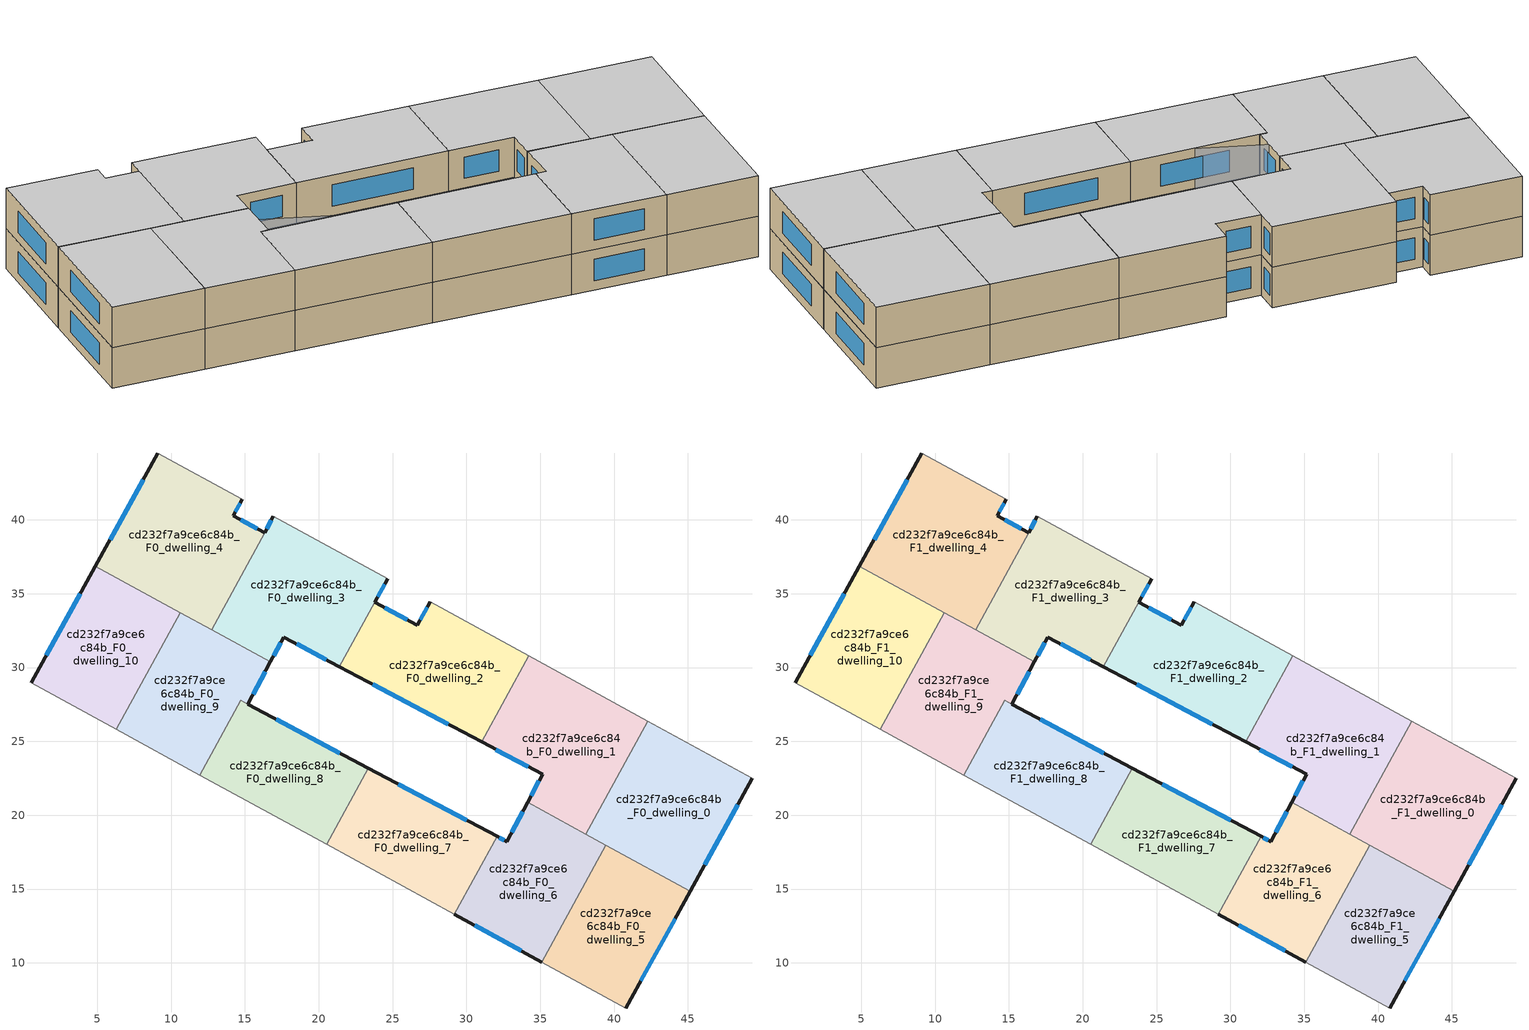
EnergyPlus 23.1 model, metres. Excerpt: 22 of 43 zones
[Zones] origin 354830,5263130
cd232f7a9ce6c84b_F0_dwelling_0
 floor ground (EU_floor_Construction): 49.37,22.51 45.15,14.85 38.09,18.71 42.29,26.38 z0
 wall outside (EU_wall_Construction): 45.15,14.85 49.37,22.51 z0:3
 wall to cd232f7a9ce6c84b_F0_dwelling_1 (EU_wall_Construction): 42.29,26.38 38.09,18.71 z0:3
 wall adiabatic (EU_wall_Construction): 49.37,22.51 42.29,26.38 z0:3
 wall to cd232f7a9ce6c84b_F0_dwelling_5 (EU_wall_Construction): 39.44,17.97 45.15,14.85 z0:3
 wall to cd232f7a9ce6c84b_F0_dwelling_6 (EU_wall_Construction): 38.1,18.71 39.44,17.97 z0:3
 window (EU_Window_Construction): 46.14,16.65 48.38,20.71 z0.7:2.3
cd232f7a9ce6c84b_F0_dwelling_1
 floor ground (EU_floor_Construction): 42.29,26.38 38.09,18.71 34.14,20.87 35.16,22.78 31.04,24.96 34.22,30.79 z0
 wall outside (EU_wall_Construction): 31.04,24.96 35.16,22.78 34.14,20.87 z0:3
 wall to cd232f7a9ce6c84b_F0_dwelling_2 (EU_wall_Construction): 34.22,30.79 31.04,24.96 z0:3
 wall adiabatic (EU_wall_Construction): 42.29,26.38 34.22,30.79 z0:3
 wall to cd232f7a9ce6c84b_F0_dwelling_6 (EU_wall_Construction): 34.14,20.87 38.09,18.71 z0:3
 window (EU_Window_Construction): 34.92,22.33 34.38,21.32 / 32,24.45 34.19,23.29 z0.7:2.3
cd232f7a9ce6c84b_F0_dwelling_10
 floor ground (EU_floor_Construction): 10.62,33.73 6.29,25.81 0.52,28.97 4.87,36.87 z0
 wall outside (EU_wall_Construction): 4.87,36.87 0.52,28.97 z0:3
 wall to cd232f7a9ce6c84b_F0_dwelling_9 (EU_wall_Construction): 6.29,25.81 10.62,33.73 z0:3
 wall adiabatic (EU_wall_Construction): 0.52,28.97 6.29,25.81 z0:3
 wall to cd232f7a9ce6c84b_F0_dwelling_4 (EU_wall_Construction): 10.62,33.73 4.87,36.87 z0:3
 window (EU_Window_Construction): 3.85,35.02 1.54,30.82 z0.7:2.3
cd232f7a9ce6c84b_F0_dwelling_2
 floor ground (EU_floor_Construction): 34.22,30.79 31.04,24.96 21.4,30.07 23.79,34.43 26.66,32.86 27.54,34.45 z0
 wall outside (EU_wall_Construction): 21.4,30.07 31.04,24.96 / 27.54,34.45 26.66,32.86 23.79,34.43 z0:3
 wall to cd232f7a9ce6c84b_F0_dwelling_3 (EU_wall_Construction): 23.79,34.43 21.4,30.07 z0:3
 wall adiabatic (EU_wall_Construction): 34.22,30.79 27.54,34.45 z0:3
 window (EU_Window_Construction): 23.66,28.87 28.77,26.16 / 25.99,33.23 24.46,34.06 / 27.33,34.07 26.87,33.23 z0.7:2.3
cd232f7a9ce6c84b_F0_dwelling_3
 floor ground (EU_floor_Construction): 24.66,36.02 21.4,30.07 17.62,32.07 16.72,30.39 12.73,32.58 16.93,40.25 z0
 wall outside (EU_wall_Construction): 16.72,30.39 17.62,32.07 21.4,30.07 / 23.79,34.43 24.66,36.02 / 16.93,40.25 16.33,39.14 z0:3
 wall adiabatic (EU_wall_Construction): 24.66,36.02 16.93,40.25 z0:3
 wall to cd232f7a9ce6c84b_F0_dwelling_9 (EU_wall_Construction): 12.73,32.58 16.72,30.39 z0:3
 wall to cd232f7a9ce6c84b_F0_dwelling_4 (EU_wall_Construction): 16.33,39.14 12.73,32.58 z0:3
 window (EU_Window_Construction): 16.93,30.79 17.41,31.68 / 23.99,34.8 24.46,35.65 / 18.51,31.6 20.51,30.54 / 16.79,39.99 16.47,39.4 z0.7:2.3
cd232f7a9ce6c84b_F0_dwelling_4
 floor ground (EU_floor_Construction): 14.82,41.4 14.21,40.29 16.32,39.14 12.73,32.58 4.87,36.87 9.09,44.54 z0
 wall outside (EU_wall_Construction): 9.09,44.54 4.87,36.87 / 16.32,39.14 14.21,40.29 14.82,41.4 z0:3
 wall adiabatic (EU_wall_Construction): 14.82,41.4 9.09,44.54 z0:3
 wall to cd232f7a9ce6c84b_F0_dwelling_9 (EU_wall_Construction): 10.62,33.73 12.73,32.58 z0:3
 window (EU_Window_Construction): 8.1,42.74 5.86,38.67 / 14.36,40.55 14.68,41.14 / 15.83,39.41 14.71,40.02 z0.7:2.3
cd232f7a9ce6c84b_F0_dwelling_5
 floor ground (EU_floor_Construction): 45.15,14.85 40.8,6.94 35.11,10.06 39.44,17.97 z0
 wall outside (EU_wall_Construction): 40.8,6.94 45.15,14.85 z0:3
 wall to cd232f7a9ce6c84b_F0_dwelling_6 (EU_wall_Construction): 39.44,17.97 35.11,10.06 z0:3
 wall adiabatic (EU_wall_Construction): 35.11,10.06 40.8,6.94 z0:3
 window (EU_Window_Construction): 41.83,8.8 44.13,12.99 z0.7:2.3
cd232f7a9ce6c84b_F0_dwelling_6
 floor ground (EU_floor_Construction): 39.44,17.97 35.11,10.06 29.19,13.29 32.07,18.56 32.73,18.22 34.14,20.87 z0
 wall outside (EU_wall_Construction): 29.19,13.29 35.11,10.06 / 34.14,20.87 32.73,18.22 32.07,18.56 z0:3
 wall to cd232f7a9ce6c84b_F0_dwelling_7 (EU_wall_Construction): 32.07,18.56 29.19,13.29 z0:3
 window (EU_Window_Construction): 30.58,12.53 33.72,10.82 / 32.57,18.3 32.23,18.48 / 33.81,20.25 33.06,18.84 z0.7:2.3
cd232f7a9ce6c84b_F0_dwelling_7
 floor ground (EU_floor_Construction): 32.07,18.56 29.19,13.29 20.53,18.03 23.35,23.19 z0
 wall outside (EU_wall_Construction): 32.07,18.56 23.35,23.19 z0:3
 wall to cd232f7a9ce6c84b_F0_dwelling_8 (EU_wall_Construction): 23.35,23.19 20.53,18.03 z0:3
 wall adiabatic (EU_wall_Construction): 20.53,18.03 29.19,13.29 z0:3
 window (EU_Window_Construction): 30.02,19.65 25.4,22.1 z0.7:2.3
cd232f7a9ce6c84b_F0_dwelling_8
 floor ground (EU_floor_Construction): 23.35,23.19 20.53,18.03 11.94,22.72 14.71,27.77 z0
 wall outside (EU_wall_Construction): 23.35,23.19 15.19,27.51 z0:3
 wall to cd232f7a9ce6c84b_F0_dwelling_9 (EU_wall_Construction): 15.19,27.51 14.71,27.77 11.94,22.72 z0:3
 wall adiabatic (EU_wall_Construction): 11.94,22.72 20.53,18.03 z0:3
 window (EU_Window_Construction): 21.44,24.2 17.11,26.5 z0.7:2.3
cd232f7a9ce6c84b_F0_dwelling_9
 floor ground (EU_floor_Construction): 16.72,30.39 15.19,27.51 14.71,27.77 11.94,22.72 6.29,25.81 10.62,33.73 z0
 wall outside (EU_wall_Construction): 15.19,27.51 16.72,30.39 z0:3
 wall adiabatic (EU_wall_Construction): 6.29,25.81 11.94,22.72 z0:3
 window (EU_Window_Construction): 15.55,28.19 16.37,29.72 z0.7:2.3
cd232f7a9ce6c84b_F1_dwelling_0
 floor to cd232f7a9ce6c84b_F0_dwelling_0 (EU_floor_Construction): 49.37,22.51 45.15,14.85 38.09,18.71 42.29,26.38 z3
 wall outside (EU_wall_Construction): 45.15,14.85 49.37,22.51 z3:6
 wall to cd232f7a9ce6c84b_F1_dwelling_1 (EU_wall_Construction): 42.29,26.38 38.09,18.71 z3:6
 wall adiabatic (EU_wall_Construction): 49.37,22.51 42.29,26.38 z3:6
 wall to cd232f7a9ce6c84b_F1_dwelling_5 (EU_wall_Construction): 39.44,17.97 45.15,14.85 z3:6
 wall to cd232f7a9ce6c84b_F1_dwelling_6 (EU_wall_Construction): 38.1,18.71 39.44,17.97 z3:6
 window (EU_Window_Construction): 46.14,16.65 48.38,20.71 z3.7:5.3
 ceiling to cd232f7a9ce6c84b_F2_dwelling_0 (EU_floor_Construction): 45.15,14.85 49.37,22.51 42.29,26.38 38.09,18.71 z6
cd232f7a9ce6c84b_F1_dwelling_1
 floor to cd232f7a9ce6c84b_F0_dwelling_1 (EU_floor_Construction): 42.29,26.38 38.09,18.71 34.14,20.87 35.16,22.78 31.04,24.96 34.22,30.79 z3
 wall outside (EU_wall_Construction): 31.04,24.96 35.16,22.78 34.14,20.87 z3:6
 wall to cd232f7a9ce6c84b_F1_dwelling_2 (EU_wall_Construction): 34.22,30.79 31.04,24.96 z3:6
 wall adiabatic (EU_wall_Construction): 42.29,26.38 34.22,30.79 z3:6
 wall to cd232f7a9ce6c84b_F1_dwelling_6 (EU_wall_Construction): 34.14,20.87 38.09,18.71 z3:6
 window (EU_Window_Construction): 34.92,22.33 34.38,21.32 / 32,24.45 34.19,23.29 z3.7:5.3
 ceiling to cd232f7a9ce6c84b_F2_dwelling_1 (EU_floor_Construction): 38.09,18.71 42.29,26.38 34.22,30.79 31.04,24.96 35.16,22.78 34.14,20.87 z6
cd232f7a9ce6c84b_F1_dwelling_10
 floor to cd232f7a9ce6c84b_F0_dwelling_10 (EU_floor_Construction): 10.62,33.73 6.29,25.81 0.52,28.97 4.87,36.87 z3
 wall outside (EU_wall_Construction): 4.87,36.87 0.52,28.97 z3:6
 wall to cd232f7a9ce6c84b_F1_dwelling_9 (EU_wall_Construction): 6.29,25.81 10.62,33.73 z3:6
 wall adiabatic (EU_wall_Construction): 0.52,28.97 6.29,25.81 z3:6
 wall to cd232f7a9ce6c84b_F1_dwelling_4 (EU_wall_Construction): 10.62,33.73 4.87,36.87 z3:6
 window (EU_Window_Construction): 3.85,35.02 1.54,30.82 z3.7:5.3
 ceiling to cd232f7a9ce6c84b_F2_dwelling_10 (EU_floor_Construction): 6.29,25.81 10.62,33.73 4.87,36.87 0.52,28.97 z6
cd232f7a9ce6c84b_F1_dwelling_2
 floor to cd232f7a9ce6c84b_F0_dwelling_2 (EU_floor_Construction): 34.22,30.79 31.04,24.96 21.4,30.07 23.79,34.43 26.66,32.86 27.54,34.45 z3
 wall outside (EU_wall_Construction): 21.4,30.07 31.04,24.96 / 27.54,34.45 26.66,32.86 23.79,34.43 z3:6
 wall to cd232f7a9ce6c84b_F1_dwelling_3 (EU_wall_Construction): 23.79,34.43 21.4,30.07 z3:6
 wall adiabatic (EU_wall_Construction): 34.22,30.79 27.54,34.45 z3:6
 window (EU_Window_Construction): 23.66,28.87 28.77,26.16 / 25.99,33.23 24.46,34.06 / 27.33,34.07 26.87,33.23 z3.7:5.3
 ceiling to cd232f7a9ce6c84b_F2_dwelling_2 (EU_floor_Construction): 31.04,24.96 34.22,30.79 27.54,34.45 26.66,32.86 23.79,34.43 21.4,30.07 z6
cd232f7a9ce6c84b_F1_dwelling_3
 floor to cd232f7a9ce6c84b_F0_dwelling_3 (EU_floor_Construction): 24.66,36.02 23.79,34.43 21.4,30.07 17.62,32.07 16.72,30.39 12.73,32.58 16.93,40.25 z3
 wall outside (EU_wall_Construction): 16.72,30.39 17.62,32.07 21.4,30.07 / 23.79,34.43 24.66,36.02 / 16.93,40.25 16.33,39.14 z3:6
 wall adiabatic (EU_wall_Construction): 24.66,36.02 16.93,40.25 z3:6
 wall to cd232f7a9ce6c84b_F1_dwelling_9 (EU_wall_Construction): 12.73,32.58 16.72,30.39 z3:6
 wall to cd232f7a9ce6c84b_F1_dwelling_4 (EU_wall_Construction): 16.33,39.14 12.73,32.58 z3:6
 window (EU_Window_Construction): 16.93,30.79 17.41,31.68 / 23.99,34.8 24.46,35.65 / 18.51,31.6 20.51,30.54 / 16.79,39.99 16.47,39.4 z3.7:5.3
 ceiling to cd232f7a9ce6c84b_F2_dwelling_3 (EU_floor_Construction): 21.4,30.07 23.79,34.43 24.66,36.02 16.93,40.25 12.73,32.58 16.72,30.39 17.62,32.07 z6
cd232f7a9ce6c84b_F1_dwelling_4
 floor to cd232f7a9ce6c84b_F0_dwelling_4 (EU_floor_Construction): 14.82,41.4 14.21,40.29 16.32,39.14 12.73,32.58 4.87,36.87 9.09,44.54 z3
 wall outside (EU_wall_Construction): 9.09,44.54 4.87,36.87 / 16.32,39.14 14.21,40.29 14.82,41.4 z3:6
 wall adiabatic (EU_wall_Construction): 14.82,41.4 9.09,44.54 z3:6
 wall to cd232f7a9ce6c84b_F1_dwelling_9 (EU_wall_Construction): 10.62,33.73 12.73,32.58 z3:6
 window (EU_Window_Construction): 8.1,42.74 5.86,38.67 / 14.36,40.55 14.68,41.14 / 15.83,39.41 14.71,40.02 z3.7:5.3
 ceiling to cd232f7a9ce6c84b_F2_dwelling_4 (EU_floor_Construction): 12.73,32.58 16.32,39.14 14.21,40.29 14.82,41.4 9.09,44.54 4.87,36.87 z6
cd232f7a9ce6c84b_F1_dwelling_5
 floor to cd232f7a9ce6c84b_F0_dwelling_5 (EU_floor_Construction): 45.15,14.85 40.8,6.94 35.11,10.06 39.44,17.97 z3
 wall outside (EU_wall_Construction): 40.8,6.94 45.15,14.85 z3:6
 wall to cd232f7a9ce6c84b_F1_dwelling_6 (EU_wall_Construction): 39.44,17.97 35.11,10.06 z3:6
 wall adiabatic (EU_wall_Construction): 35.11,10.06 40.8,6.94 z3:6
 window (EU_Window_Construction): 41.83,8.8 44.13,12.99 z3.7:5.3
 ceiling to cd232f7a9ce6c84b_F2_dwelling_5 (EU_floor_Construction): 40.8,6.94 45.15,14.85 39.44,17.97 35.11,10.06 z6
cd232f7a9ce6c84b_F1_dwelling_6
 floor to cd232f7a9ce6c84b_F0_dwelling_6 (EU_floor_Construction): 39.44,17.97 35.11,10.06 29.19,13.29 32.07,18.56 32.73,18.22 34.14,20.87 z3
 wall outside (EU_wall_Construction): 29.19,13.29 35.11,10.06 / 34.14,20.87 32.73,18.22 32.07,18.56 z3:6
 wall to cd232f7a9ce6c84b_F1_dwelling_7 (EU_wall_Construction): 32.07,18.56 29.19,13.29 z3:6
 window (EU_Window_Construction): 30.58,12.53 33.72,10.82 / 32.57,18.3 32.23,18.48 / 33.81,20.25 33.06,18.84 z3.7:5.3
 ceiling to cd232f7a9ce6c84b_F2_dwelling_6 (EU_floor_Construction): 35.11,10.06 39.44,17.97 34.14,20.87 32.73,18.22 32.07,18.56 29.19,13.29 z6
cd232f7a9ce6c84b_F1_dwelling_7
 floor to cd232f7a9ce6c84b_F0_dwelling_7 (EU_floor_Construction): 32.07,18.56 29.19,13.29 20.53,18.03 23.35,23.19 z3
 wall outside (EU_wall_Construction): 32.07,18.56 23.35,23.19 z3:6
 wall to cd232f7a9ce6c84b_F1_dwelling_8 (EU_wall_Construction): 23.35,23.19 20.53,18.03 z3:6
 wall adiabatic (EU_wall_Construction): 20.53,18.03 29.19,13.29 z3:6
 window (EU_Window_Construction): 30.02,19.65 25.4,22.1 z3.7:5.3
 ceiling to cd232f7a9ce6c84b_F2_dwelling_7 (EU_floor_Construction): 29.19,13.29 32.07,18.56 23.35,23.19 20.53,18.03 z6
cd232f7a9ce6c84b_F1_dwelling_8
 floor to cd232f7a9ce6c84b_F0_dwelling_8 (EU_floor_Construction): 23.35,23.19 20.53,18.03 11.94,22.72 14.71,27.77 z3
 wall outside (EU_wall_Construction): 23.35,23.19 15.19,27.51 z3:6
 wall to cd232f7a9ce6c84b_F1_dwelling_9 (EU_wall_Construction): 15.19,27.51 14.71,27.77 11.94,22.72 z3:6
 wall adiabatic (EU_wall_Construction): 11.94,22.72 20.53,18.03 z3:6
 window (EU_Window_Construction): 21.44,24.2 17.11,26.5 z3.7:5.3
 ceiling to cd232f7a9ce6c84b_F2_dwelling_8 (EU_floor_Construction): 20.53,18.03 23.35,23.19 14.71,27.77 11.94,22.72 z6
cd232f7a9ce6c84b_F1_dwelling_9
 floor to cd232f7a9ce6c84b_F0_dwelling_9 (EU_floor_Construction): 16.72,30.39 15.19,27.51 14.71,27.77 11.94,22.72 6.29,25.81 10.62,33.73 z3
 wall outside (EU_wall_Construction): 15.19,27.51 16.72,30.39 z3:6
 wall adiabatic (EU_wall_Construction): 6.29,25.81 11.94,22.72 z3:6
 window (EU_Window_Construction): 15.55,28.19 16.37,29.72 z3.7:5.3
 ceiling to cd232f7a9ce6c84b_F2_dwelling_9 (EU_floor_Construction): 11.94,22.72 14.71,27.77 15.19,27.51 16.72,30.39 10.62,33.73 6.29,25.81 z6
shading: 8.22,36.61 33.99,10.67 z0:6
[Building]
EU S2 Campaign: North Axis=0; Terrain=City; Solar Distribution=FullExterior
[Site:Location]
Budapest.Ferenc.Liszt.Intl.AP: Latitude=47.437; Longitude=19.256; Time Zone=1; Elevation=185
[SizingPeriod:WeatherFileDays]
AnnualSizingPeriod: Begin Month=1; Begin Day of Month=1; End Month=12; End Day of Month=31; Day of Week for Start Day=Monday; Use Weather File Daylight Saving Period=No; Use Weather File Rain and Snow Indicators=No
[MATERIAL]
EU_InternalMass_Material: Roughness=MediumRough; Thickness=0.1; Conductivity=1; Density=1800; Specific Heat=900; Thermal Absorptance=0.9; Solar Absorptance=0.7; Visible Absorptance=0.7
[MATERIAL:NOMASS] Roughness=MediumRough; Thermal Absorptance=0.9; Solar Absorptance=0.7; Visible Absorptance=0.7
Name | Thermal Resistance
EU_wall_NoMass | 0.832559
EU_floor_NoMass | 0.872794
[WINDOWMATERIAL:SIMPLEGLAZINGSYSTEM]
EU_Window_SimpleGlazing: UFactor=2.79869; Solar Heat Gain Coefficient=0.75; Visible Transmittance=0.75
[CONSTRUCTION]
EU_wall_Construction: EU_wall_NoMass
EU_floor_Construction: EU_floor_NoMass
EU_Window_Construction: EU_Window_SimpleGlazing
EU_InternalMass_Construction: EU_InternalMass_Material
[ZONE] Type=1; Multiplier=1; Ceiling Height=autocalculate; Floor Area=autocalculate; Part of Total Floor Area=Yes
Name | Volume
cd232f7a9ce6c84b_F0_dwelling_0; cd232f7a9ce6c84b_F1_dwelling_0 | 211.274
cd232f7a9ce6c84b_F0_dwelling_1; cd232f7a9ce6c84b_F1_dwelling_1 | 211.28
cd232f7a9ce6c84b_F0_dwelling_10; cd232f7a9ce6c84b_F1_dwelling_10 | 177.826
cd232f7a9ce6c84b_F0_dwelling_2; cd232f7a9ce6c84b_F1_dwelling_2 | 201.776
cd232f7a9ce6c84b_F0_dwelling_3 | 206.382
cd232f7a9ce6c84b_F1_dwelling_3 | 206.4
cd232f7a9ce6c84b_F0_dwelling_4; cd232f7a9ce6c84b_F1_dwelling_4 | 225.653
cd232f7a9ce6c84b_F0_dwelling_5; cd232f7a9ce6c84b_F1_dwelling_5 | 176.066
cd232f7a9ce6c84b_F0_dwelling_6; cd232f7a9ce6c84b_F1_dwelling_6 | 176.061
cd232f7a9ce6c84b_F0_dwelling_7; cd232f7a9ce6c84b_F1_dwelling_7 | 176.079
cd232f7a9ce6c84b_F0_dwelling_8; cd232f7a9ce6c84b_F1_dwelling_8 | 170.845
cd232f7a9ce6c84b_F0_dwelling_9; cd232f7a9ce6c84b_F1_dwelling_9 | 179.535
[INTERNALMASS] Construction=EU_InternalMass_Construction
Name | Zone or ZoneList | Surface Area
cd232f7a9ce6c84b_F0_dwelling_0_EU_InternalMass | cd232f7a9ce6c84b_F0_dwelling_0 | 70.4246
cd232f7a9ce6c84b_F0_dwelling_1_EU_InternalMass | cd232f7a9ce6c84b_F0_dwelling_1 | 70.4264
cd232f7a9ce6c84b_F0_dwelling_2_EU_InternalMass | cd232f7a9ce6c84b_F0_dwelling_2 | 67.259
cd232f7a9ce6c84b_F0_dwelling_3_EU_InternalMass | cd232f7a9ce6c84b_F0_dwelling_3 | 68.8079
cd232f7a9ce6c84b_F0_dwelling_4_EU_InternalMass | cd232f7a9ce6c84b_F0_dwelling_4 | 75.2176
cd232f7a9ce6c84b_F0_dwelling_5_EU_InternalMass | cd232f7a9ce6c84b_F0_dwelling_5 | 58.6886
cd232f7a9ce6c84b_F0_dwelling_6_EU_InternalMass | cd232f7a9ce6c84b_F0_dwelling_6 | 58.687
cd232f7a9ce6c84b_F0_dwelling_7_EU_InternalMass | cd232f7a9ce6c84b_F0_dwelling_7 | 58.6933
cd232f7a9ce6c84b_F0_dwelling_8_EU_InternalMass | cd232f7a9ce6c84b_F0_dwelling_8 | 56.945
cd232f7a9ce6c84b_F0_dwelling_9_EU_InternalMass | cd232f7a9ce6c84b_F0_dwelling_9 | 59.8446
cd232f7a9ce6c84b_F0_dwelling_10_EU_InternalMass | cd232f7a9ce6c84b_F0_dwelling_10 | 59.2753
cd232f7a9ce6c84b_F1_dwelling_0_EU_InternalMass | cd232f7a9ce6c84b_F1_dwelling_0 | 70.4246
cd232f7a9ce6c84b_F1_dwelling_1_EU_InternalMass | cd232f7a9ce6c84b_F1_dwelling_1 | 70.4264
cd232f7a9ce6c84b_F1_dwelling_2_EU_InternalMass | cd232f7a9ce6c84b_F1_dwelling_2 | 67.259
cd232f7a9ce6c84b_F1_dwelling_3_EU_InternalMass | cd232f7a9ce6c84b_F1_dwelling_3 | 68.8079
cd232f7a9ce6c84b_F1_dwelling_4_EU_InternalMass | cd232f7a9ce6c84b_F1_dwelling_4 | 75.2176
cd232f7a9ce6c84b_F1_dwelling_5_EU_InternalMass | cd232f7a9ce6c84b_F1_dwelling_5 | 58.6886
cd232f7a9ce6c84b_F1_dwelling_6_EU_InternalMass | cd232f7a9ce6c84b_F1_dwelling_6 | 58.687
cd232f7a9ce6c84b_F1_dwelling_7_EU_InternalMass | cd232f7a9ce6c84b_F1_dwelling_7 | 58.6933
cd232f7a9ce6c84b_F1_dwelling_8_EU_InternalMass | cd232f7a9ce6c84b_F1_dwelling_8 | 56.945
cd232f7a9ce6c84b_F1_dwelling_9_EU_InternalMass | cd232f7a9ce6c84b_F1_dwelling_9 | 59.8446
cd232f7a9ce6c84b_F1_dwelling_10_EU_InternalMass | cd232f7a9ce6c84b_F1_dwelling_10 | 59.2753
[OTHEREQUIPMENT] Fuel Type=Electricity; Design Level Calculation Method=Watts/Area; Power per Zone Floor Area=1; Fraction Latent=0; Fraction Radiant=0; Fraction Lost=0; Carbon Dioxide Generation Rate=0; EndUse Subcategory=EU_Step8_InternalGains
Name | Zone or ZoneList or Space or SpaceList | Schedule
EU_Step8_InternalGain_cd232f7a9ce6c84b_F0_dwelling_0_f000 | cd232f7a9ce6c84b_F0_dwelling_0 | EU_Step8_GainSchedule_cd232f7a9ce6c84b_F0_dwelling_0_f000
EU_Step8_InternalGain_cd232f7a9ce6c84b_F0_dwelling_1_f000 | cd232f7a9ce6c84b_F0_dwelling_1 | EU_Step8_GainSchedule_cd232f7a9ce6c84b_F0_dwelling_1_f000
EU_Step8_InternalGain_cd232f7a9ce6c84b_F0_dwelling_2_f000 | cd232f7a9ce6c84b_F0_dwelling_2 | EU_Step8_GainSchedule_cd232f7a9ce6c84b_F0_dwelling_2_f000
EU_Step8_InternalGain_cd232f7a9ce6c84b_F0_dwelling_3_f000 | cd232f7a9ce6c84b_F0_dwelling_3 | EU_Step8_GainSchedule_cd232f7a9ce6c84b_F0_dwelling_3_f000
EU_Step8_InternalGain_cd232f7a9ce6c84b_F0_dwelling_4_f000 | cd232f7a9ce6c84b_F0_dwelling_4 | EU_Step8_GainSchedule_cd232f7a9ce6c84b_F0_dwelling_4_f000
EU_Step8_InternalGain_cd232f7a9ce6c84b_F0_dwelling_5_f000 | cd232f7a9ce6c84b_F0_dwelling_5 | EU_Step8_GainSchedule_cd232f7a9ce6c84b_F0_dwelling_5_f000
EU_Step8_InternalGain_cd232f7a9ce6c84b_F0_dwelling_6_f000 | cd232f7a9ce6c84b_F0_dwelling_6 | EU_Step8_GainSchedule_cd232f7a9ce6c84b_F0_dwelling_6_f000
EU_Step8_InternalGain_cd232f7a9ce6c84b_F0_dwelling_7_f000 | cd232f7a9ce6c84b_F0_dwelling_7 | EU_Step8_GainSchedule_cd232f7a9ce6c84b_F0_dwelling_7_f000
EU_Step8_InternalGain_cd232f7a9ce6c84b_F0_dwelling_8_f000 | cd232f7a9ce6c84b_F0_dwelling_8 | EU_Step8_GainSchedule_cd232f7a9ce6c84b_F0_dwelling_8_f000
EU_Step8_InternalGain_cd232f7a9ce6c84b_F0_dwelling_9_f000 | cd232f7a9ce6c84b_F0_dwelling_9 | EU_Step8_GainSchedule_cd232f7a9ce6c84b_F0_dwelling_9_f000
EU_Step8_InternalGain_cd232f7a9ce6c84b_F0_dwelling_10_f000 | cd232f7a9ce6c84b_F0_dwelling_10 | EU_Step8_GainSchedule_cd232f7a9ce6c84b_F0_dwelling_10_f000
EU_Step8_InternalGain_cd232f7a9ce6c84b_F1_dwelling_0_f000 | cd232f7a9ce6c84b_F1_dwelling_0 | EU_Step8_GainSchedule_cd232f7a9ce6c84b_F1_dwelling_0_f000
EU_Step8_InternalGain_cd232f7a9ce6c84b_F1_dwelling_1_f000 | cd232f7a9ce6c84b_F1_dwelling_1 | EU_Step8_GainSchedule_cd232f7a9ce6c84b_F1_dwelling_1_f000
EU_Step8_InternalGain_cd232f7a9ce6c84b_F1_dwelling_2_f000 | cd232f7a9ce6c84b_F1_dwelling_2 | EU_Step8_GainSchedule_cd232f7a9ce6c84b_F1_dwelling_2_f000
EU_Step8_InternalGain_cd232f7a9ce6c84b_F1_dwelling_3_f000 | cd232f7a9ce6c84b_F1_dwelling_3 | EU_Step8_GainSchedule_cd232f7a9ce6c84b_F1_dwelling_3_f000
EU_Step8_InternalGain_cd232f7a9ce6c84b_F1_dwelling_4_f000 | cd232f7a9ce6c84b_F1_dwelling_4 | EU_Step8_GainSchedule_cd232f7a9ce6c84b_F1_dwelling_4_f000
EU_Step8_InternalGain_cd232f7a9ce6c84b_F1_dwelling_5_f000 | cd232f7a9ce6c84b_F1_dwelling_5 | EU_Step8_GainSchedule_cd232f7a9ce6c84b_F1_dwelling_5_f000
EU_Step8_InternalGain_cd232f7a9ce6c84b_F1_dwelling_6_f000 | cd232f7a9ce6c84b_F1_dwelling_6 | EU_Step8_GainSchedule_cd232f7a9ce6c84b_F1_dwelling_6_f000
EU_Step8_InternalGain_cd232f7a9ce6c84b_F1_dwelling_7_f000 | cd232f7a9ce6c84b_F1_dwelling_7 | EU_Step8_GainSchedule_cd232f7a9ce6c84b_F1_dwelling_7_f000
EU_Step8_InternalGain_cd232f7a9ce6c84b_F1_dwelling_8_f000 | cd232f7a9ce6c84b_F1_dwelling_8 | EU_Step8_GainSchedule_cd232f7a9ce6c84b_F1_dwelling_8_f000
EU_Step8_InternalGain_cd232f7a9ce6c84b_F1_dwelling_9_f000 | cd232f7a9ce6c84b_F1_dwelling_9 | EU_Step8_GainSchedule_cd232f7a9ce6c84b_F1_dwelling_9_f000
EU_Step8_InternalGain_cd232f7a9ce6c84b_F1_dwelling_10_f000 | cd232f7a9ce6c84b_F1_dwelling_10 | EU_Step8_GainSchedule_cd232f7a9ce6c84b_F1_dwelling_10_f000
[ZONEVENTILATION:DESIGNFLOWRATE] Schedule=EU_AlwaysOn; Design Flow Rate Calculation Method=AirChanges/Hour; Air Changes per Hour=0.475469; Ventilation Type=Natural; Fan Pressure Rise=0; Fan Total Efficiency=1; Constant Term Coefficient=1; Temperature Term Coefficient=0; Velocity Term Coefficient=0; Velocity Squared Term Coefficient=0; Minimum Indoor Temperature=-100; Maximum Indoor Temperature=100; Delta Temperature=-100; Minimum Outdoor Temperature=-100; Maximum Outdoor Temperature=100; Maximum Wind Speed=40
Name | Zone or ZoneList or Space or SpaceList
EU_ConstantAir_cd232f7a9ce6c84b_F0_dwelling_0 | cd232f7a9ce6c84b_F0_dwelling_0
EU_ConstantAir_cd232f7a9ce6c84b_F0_dwelling_1 | cd232f7a9ce6c84b_F0_dwelling_1
EU_ConstantAir_cd232f7a9ce6c84b_F0_dwelling_2 | cd232f7a9ce6c84b_F0_dwelling_2
EU_ConstantAir_cd232f7a9ce6c84b_F0_dwelling_3 | cd232f7a9ce6c84b_F0_dwelling_3
EU_ConstantAir_cd232f7a9ce6c84b_F0_dwelling_4 | cd232f7a9ce6c84b_F0_dwelling_4
EU_ConstantAir_cd232f7a9ce6c84b_F0_dwelling_5 | cd232f7a9ce6c84b_F0_dwelling_5
EU_ConstantAir_cd232f7a9ce6c84b_F0_dwelling_6 | cd232f7a9ce6c84b_F0_dwelling_6
EU_ConstantAir_cd232f7a9ce6c84b_F0_dwelling_7 | cd232f7a9ce6c84b_F0_dwelling_7
EU_ConstantAir_cd232f7a9ce6c84b_F0_dwelling_8 | cd232f7a9ce6c84b_F0_dwelling_8
EU_ConstantAir_cd232f7a9ce6c84b_F0_dwelling_9 | cd232f7a9ce6c84b_F0_dwelling_9
EU_ConstantAir_cd232f7a9ce6c84b_F0_dwelling_10 | cd232f7a9ce6c84b_F0_dwelling_10
EU_ConstantAir_cd232f7a9ce6c84b_F1_dwelling_0 | cd232f7a9ce6c84b_F1_dwelling_0
EU_ConstantAir_cd232f7a9ce6c84b_F1_dwelling_1 | cd232f7a9ce6c84b_F1_dwelling_1
EU_ConstantAir_cd232f7a9ce6c84b_F1_dwelling_2 | cd232f7a9ce6c84b_F1_dwelling_2
EU_ConstantAir_cd232f7a9ce6c84b_F1_dwelling_3 | cd232f7a9ce6c84b_F1_dwelling_3
EU_ConstantAir_cd232f7a9ce6c84b_F1_dwelling_4 | cd232f7a9ce6c84b_F1_dwelling_4
EU_ConstantAir_cd232f7a9ce6c84b_F1_dwelling_5 | cd232f7a9ce6c84b_F1_dwelling_5
EU_ConstantAir_cd232f7a9ce6c84b_F1_dwelling_6 | cd232f7a9ce6c84b_F1_dwelling_6
EU_ConstantAir_cd232f7a9ce6c84b_F1_dwelling_7 | cd232f7a9ce6c84b_F1_dwelling_7
EU_ConstantAir_cd232f7a9ce6c84b_F1_dwelling_8 | cd232f7a9ce6c84b_F1_dwelling_8
EU_ConstantAir_cd232f7a9ce6c84b_F1_dwelling_9 | cd232f7a9ce6c84b_F1_dwelling_9
EU_ConstantAir_cd232f7a9ce6c84b_F1_dwelling_10 | cd232f7a9ce6c84b_F1_dwelling_10
[HVACTEMPLATE:THERMOSTAT] Constant Heating Setpoint=20; Constant Cooling Setpoint=50
EU_HeatOnly_cd232f7a9ce6c84b_F0_dwelling_0; EU_HeatOnly_cd232f7a9ce6c84b_F0_dwelling_1; EU_HeatOnly_cd232f7a9ce6c84b_F0_dwelling_2; EU_HeatOnly_cd232f7a9ce6c84b_F0_dwelling_3; EU_HeatOnly_cd232f7a9ce6c84b_F0_dwelling_4; EU_HeatOnly_cd232f7a9ce6c84b_F0_dwelling_5; EU_HeatOnly_cd232f7a9ce6c84b_F0_dwelling_6; EU_HeatOnly_cd232f7a9ce6c84b_F0_dwelling_7; EU_HeatOnly_cd232f7a9ce6c84b_F0_dwelling_8; EU_HeatOnly_cd232f7a9ce6c84b_F0_dwelling_9; EU_HeatOnly_cd232f7a9ce6c84b_F0_dwelling_10; EU_HeatOnly_cd232f7a9ce6c84b_F1_dwelling_0; EU_HeatOnly_cd232f7a9ce6c84b_F1_dwelling_1; EU_HeatOnly_cd232f7a9ce6c84b_F1_dwelling_2; EU_HeatOnly_cd232f7a9ce6c84b_F1_dwelling_3; EU_HeatOnly_cd232f7a9ce6c84b_F1_dwelling_4; EU_HeatOnly_cd232f7a9ce6c84b_F1_dwelling_5; EU_HeatOnly_cd232f7a9ce6c84b_F1_dwelling_6; EU_HeatOnly_cd232f7a9ce6c84b_F1_dwelling_7; EU_HeatOnly_cd232f7a9ce6c84b_F1_dwelling_8; EU_HeatOnly_cd232f7a9ce6c84b_F1_dwelling_9; EU_HeatOnly_cd232f7a9ce6c84b_F1_dwelling_10; EU_HeatOnly_cd232f7a9ce6c84b_F2_dwelling_0; EU_HeatOnly_cd232f7a9ce6c84b_F2_dwelling_1; EU_HeatOnly_cd232f7a9ce6c84b_F2_dwelling_2; EU_HeatOnly_cd232f7a9ce6c84b_F2_dwelling_3; EU_HeatOnly_cd232f7a9ce6c84b_F2_dwelling_4; EU_HeatOnly_cd232f7a9ce6c84b_F2_dwelling_5; EU_HeatOnly_cd232f7a9ce6c84b_F2_dwelling_6; EU_HeatOnly_cd232f7a9ce6c84b_F2_dwelling_7; EU_HeatOnly_cd232f7a9ce6c84b_F2_dwelling_8; EU_HeatOnly_cd232f7a9ce6c84b_F2_dwelling_9; EU_HeatOnly_cd232f7a9ce6c84b_F2_dwelling_10; EU_HeatOnly_cd232f7a9ce6c84b_F3_dwelling_0; EU_HeatOnly_cd232f7a9ce6c84b_F3_dwelling_1; EU_HeatOnly_cd232f7a9ce6c84b_F3_dwelling_2; EU_HeatOnly_cd232f7a9ce6c84b_F3_dwelling_3; EU_HeatOnly_cd232f7a9ce6c84b_F3_dwelling_4; EU_HeatOnly_cd232f7a9ce6c84b_F3_dwelling_5; EU_HeatOnly_cd232f7a9ce6c84b_F3_dwelling_6; EU_HeatOnly_cd232f7a9ce6c84b_F3_dwelling_7; EU_HeatOnly_cd232f7a9ce6c84b_F3_dwelling_8; EU_HeatOnly_cd232f7a9ce6c84b_F3_dwelling_9
[HVACTEMPLATE:ZONE:IDEALLOADSAIRSYSTEM] System Availability Schedule=EU_AlwaysOn; Maximum Heating Supply Air Temperature=50; Minimum Cooling Supply Air Temperature=13; Maximum Heating Supply Air Humidity Ratio=0.0156; Minimum Cooling Supply Air Humidity Ratio=0.0077; Heating Limit=NoLimit; Cooling Limit=NoLimit; Heating Availability Schedule=EU_AlwaysOn; Cooling Availability Schedule=EU_CoolingOff; Dehumidification Control Type=ConstantSensibleHeatRatio; Cooling Sensible Heat Ratio=0.7; Dehumidification Setpoint=60; Humidification Control Type=None; Humidification Setpoint=30; Outdoor Air Method=None; Outdoor Air Flow Rate per Person=0.00944; Outdoor Air Flow Rate per Zone Floor Area=0; Outdoor Air Flow Rate per Zone=0; Demand Controlled Ventilation Type=None; Outdoor Air Economizer Type=NoEconomizer; Heat Recovery Type=None; Sensible Heat Recovery Effectiveness=0.7; Latent Heat Recovery Effectiveness=0.65
Name | Template Thermostat
cd232f7a9ce6c84b_F0_dwelling_0 | EU_HeatOnly_cd232f7a9ce6c84b_F0_dwelling_0
cd232f7a9ce6c84b_F0_dwelling_1 | EU_HeatOnly_cd232f7a9ce6c84b_F0_dwelling_1
cd232f7a9ce6c84b_F0_dwelling_2 | EU_HeatOnly_cd232f7a9ce6c84b_F0_dwelling_2
cd232f7a9ce6c84b_F0_dwelling_3 | EU_HeatOnly_cd232f7a9ce6c84b_F0_dwelling_3
cd232f7a9ce6c84b_F0_dwelling_4 | EU_HeatOnly_cd232f7a9ce6c84b_F0_dwelling_4
cd232f7a9ce6c84b_F0_dwelling_5 | EU_HeatOnly_cd232f7a9ce6c84b_F0_dwelling_5
cd232f7a9ce6c84b_F0_dwelling_6 | EU_HeatOnly_cd232f7a9ce6c84b_F0_dwelling_6
cd232f7a9ce6c84b_F0_dwelling_7 | EU_HeatOnly_cd232f7a9ce6c84b_F0_dwelling_7
cd232f7a9ce6c84b_F0_dwelling_8 | EU_HeatOnly_cd232f7a9ce6c84b_F0_dwelling_8
cd232f7a9ce6c84b_F0_dwelling_9 | EU_HeatOnly_cd232f7a9ce6c84b_F0_dwelling_9
cd232f7a9ce6c84b_F0_dwelling_10 | EU_HeatOnly_cd232f7a9ce6c84b_F0_dwelling_10
cd232f7a9ce6c84b_F1_dwelling_0 | EU_HeatOnly_cd232f7a9ce6c84b_F1_dwelling_0
cd232f7a9ce6c84b_F1_dwelling_1 | EU_HeatOnly_cd232f7a9ce6c84b_F1_dwelling_1
cd232f7a9ce6c84b_F1_dwelling_2 | EU_HeatOnly_cd232f7a9ce6c84b_F1_dwelling_2
cd232f7a9ce6c84b_F1_dwelling_3 | EU_HeatOnly_cd232f7a9ce6c84b_F1_dwelling_3
cd232f7a9ce6c84b_F1_dwelling_4 | EU_HeatOnly_cd232f7a9ce6c84b_F1_dwelling_4
cd232f7a9ce6c84b_F1_dwelling_5 | EU_HeatOnly_cd232f7a9ce6c84b_F1_dwelling_5
cd232f7a9ce6c84b_F1_dwelling_6 | EU_HeatOnly_cd232f7a9ce6c84b_F1_dwelling_6
cd232f7a9ce6c84b_F1_dwelling_7 | EU_HeatOnly_cd232f7a9ce6c84b_F1_dwelling_7
cd232f7a9ce6c84b_F1_dwelling_8 | EU_HeatOnly_cd232f7a9ce6c84b_F1_dwelling_8
cd232f7a9ce6c84b_F1_dwelling_9 | EU_HeatOnly_cd232f7a9ce6c84b_F1_dwelling_9
cd232f7a9ce6c84b_F1_dwelling_10 | EU_HeatOnly_cd232f7a9ce6c84b_F1_dwelling_10
[SIZING:ZONE] Zone Cooling Design Supply Air Temperature Input Method=SupplyAirTemperature; Zone Cooling Design Supply Air Temperature=13; Zone Heating Design Supply Air Temperature Input Method=SupplyAirTemperature; Zone Heating Design Supply Air Temperature=50; Zone Cooling Design Supply Air Humidity Ratio=0.008; Zone Heating Design Supply Air Humidity Ratio=0.008; Cooling Design Air Flow Method=DesignDay; Cooling Design Air Flow Rate=0; Cooling Minimum Air Flow per Zone Floor Area=0.000762; Cooling Minimum Air Flow=0; Cooling Minimum Air Flow Fraction=0.2; Heating Design Air Flow Method=DesignDay; Heating Design Air Flow Rate=0; Heating Maximum Air Flow per Zone Floor Area=0.002032; Heating Maximum Air Flow=0.141576; Heating Maximum Air Flow Fraction=0.3; Account for Dedicated Outdoor Air System=No; Dedicated Outdoor Air System Control Strategy=NeutralSupplyAir; Dedicated Outdoor Air Low Setpoint Temperature for Design=autosize; Dedicated Outdoor Air High Setpoint Temperature for Design=autosize; Zone Load Sizing Method=Sensible Load Only No Latent Load; Zone Latent Cooling Design Supply Air Humidity Ratio Input Method=HumidityRatioDifference; Zone Cooling Design Supply Air Humidity Ratio Difference=0.005; Zone Latent Heating Design Supply Air Humidity Ratio Input Method=HumidityRatioDifference; Zone Humidification Design Supply Air Humidity Ratio Difference=0.005
cd232f7a9ce6c84b_F0_dwelling_0; cd232f7a9ce6c84b_F0_dwelling_1; cd232f7a9ce6c84b_F0_dwelling_2; cd232f7a9ce6c84b_F0_dwelling_3; cd232f7a9ce6c84b_F0_dwelling_4; cd232f7a9ce6c84b_F0_dwelling_5; cd232f7a9ce6c84b_F0_dwelling_6; cd232f7a9ce6c84b_F0_dwelling_7; cd232f7a9ce6c84b_F0_dwelling_8; cd232f7a9ce6c84b_F0_dwelling_9; cd232f7a9ce6c84b_F0_dwelling_10; cd232f7a9ce6c84b_F1_dwelling_0; cd232f7a9ce6c84b_F1_dwelling_1; cd232f7a9ce6c84b_F1_dwelling_2; cd232f7a9ce6c84b_F1_dwelling_3; cd232f7a9ce6c84b_F1_dwelling_4; cd232f7a9ce6c84b_F1_dwelling_5; cd232f7a9ce6c84b_F1_dwelling_6; cd232f7a9ce6c84b_F1_dwelling_7; cd232f7a9ce6c84b_F1_dwelling_8; cd232f7a9ce6c84b_F1_dwelling_9; cd232f7a9ce6c84b_F1_dwelling_10
[SCHEDULE:CONSTANT]
Name | Hourly Value
EU_AlwaysOn | 1
EU_CoolingOff | 0
[SCHEDULE:FILE] Column Number=1; Rows to Skip at Top=0; Number of Hours of Data=8760; Column Separator=Comma; Interpolate to Timestep=No; Minutes per Item=60; Adjust Schedule for Daylight Savings=Yes
Name | File
EU_Step8_GainSchedule_cd232f7a9ce6c84b_F0_dwelling_0_f000 | ../../schedules/cd232f7a9ce6c84b/cd232f7a9ce6c84b_F0_dwelling_0_f000_gain.csv
EU_Step8_GainSchedule_cd232f7a9ce6c84b_F0_dwelling_1_f000 | ../../schedules/cd232f7a9ce6c84b/cd232f7a9ce6c84b_F0_dwelling_1_f000_gain.csv
EU_Step8_GainSchedule_cd232f7a9ce6c84b_F0_dwelling_2_f000 | ../../schedules/cd232f7a9ce6c84b/cd232f7a9ce6c84b_F0_dwelling_2_f000_gain.csv
EU_Step8_GainSchedule_cd232f7a9ce6c84b_F0_dwelling_3_f000 | ../../schedules/cd232f7a9ce6c84b/cd232f7a9ce6c84b_F0_dwelling_3_f000_gain.csv
EU_Step8_GainSchedule_cd232f7a9ce6c84b_F0_dwelling_4_f000 | ../../schedules/cd232f7a9ce6c84b/cd232f7a9ce6c84b_F0_dwelling_4_f000_gain.csv
EU_Step8_GainSchedule_cd232f7a9ce6c84b_F0_dwelling_5_f000 | ../../schedules/cd232f7a9ce6c84b/cd232f7a9ce6c84b_F0_dwelling_5_f000_gain.csv
EU_Step8_GainSchedule_cd232f7a9ce6c84b_F0_dwelling_6_f000 | ../../schedules/cd232f7a9ce6c84b/cd232f7a9ce6c84b_F0_dwelling_6_f000_gain.csv
EU_Step8_GainSchedule_cd232f7a9ce6c84b_F0_dwelling_7_f000 | ../../schedules/cd232f7a9ce6c84b/cd232f7a9ce6c84b_F0_dwelling_7_f000_gain.csv
EU_Step8_GainSchedule_cd232f7a9ce6c84b_F0_dwelling_8_f000 | ../../schedules/cd232f7a9ce6c84b/cd232f7a9ce6c84b_F0_dwelling_8_f000_gain.csv
EU_Step8_GainSchedule_cd232f7a9ce6c84b_F0_dwelling_9_f000 | ../../schedules/cd232f7a9ce6c84b/cd232f7a9ce6c84b_F0_dwelling_9_f000_gain.csv
EU_Step8_GainSchedule_cd232f7a9ce6c84b_F0_dwelling_10_f000 | ../../schedules/cd232f7a9ce6c84b/cd232f7a9ce6c84b_F0_dwelling_10_f000_gain.csv
EU_Step8_GainSchedule_cd232f7a9ce6c84b_F1_dwelling_0_f000 | ../../schedules/cd232f7a9ce6c84b/cd232f7a9ce6c84b_F1_dwelling_0_f000_gain.csv
EU_Step8_GainSchedule_cd232f7a9ce6c84b_F1_dwelling_1_f000 | ../../schedules/cd232f7a9ce6c84b/cd232f7a9ce6c84b_F1_dwelling_1_f000_gain.csv
EU_Step8_GainSchedule_cd232f7a9ce6c84b_F1_dwelling_2_f000 | ../../schedules/cd232f7a9ce6c84b/cd232f7a9ce6c84b_F1_dwelling_2_f000_gain.csv
EU_Step8_GainSchedule_cd232f7a9ce6c84b_F1_dwelling_3_f000 | ../../schedules/cd232f7a9ce6c84b/cd232f7a9ce6c84b_F1_dwelling_3_f000_gain.csv
EU_Step8_GainSchedule_cd232f7a9ce6c84b_F1_dwelling_4_f000 | ../../schedules/cd232f7a9ce6c84b/cd232f7a9ce6c84b_F1_dwelling_4_f000_gain.csv
EU_Step8_GainSchedule_cd232f7a9ce6c84b_F1_dwelling_5_f000 | ../../schedules/cd232f7a9ce6c84b/cd232f7a9ce6c84b_F1_dwelling_5_f000_gain.csv
EU_Step8_GainSchedule_cd232f7a9ce6c84b_F1_dwelling_6_f000 | ../../schedules/cd232f7a9ce6c84b/cd232f7a9ce6c84b_F1_dwelling_6_f000_gain.csv
EU_Step8_GainSchedule_cd232f7a9ce6c84b_F1_dwelling_7_f000 | ../../schedules/cd232f7a9ce6c84b/cd232f7a9ce6c84b_F1_dwelling_7_f000_gain.csv
EU_Step8_GainSchedule_cd232f7a9ce6c84b_F1_dwelling_8_f000 | ../../schedules/cd232f7a9ce6c84b/cd232f7a9ce6c84b_F1_dwelling_8_f000_gain.csv
EU_Step8_GainSchedule_cd232f7a9ce6c84b_F1_dwelling_9_f000 | ../../schedules/cd232f7a9ce6c84b/cd232f7a9ce6c84b_F1_dwelling_9_f000_gain.csv
EU_Step8_GainSchedule_cd232f7a9ce6c84b_F1_dwelling_10_f000 | ../../schedules/cd232f7a9ce6c84b/cd232f7a9ce6c84b_F1_dwelling_10_f000_gain.csv
